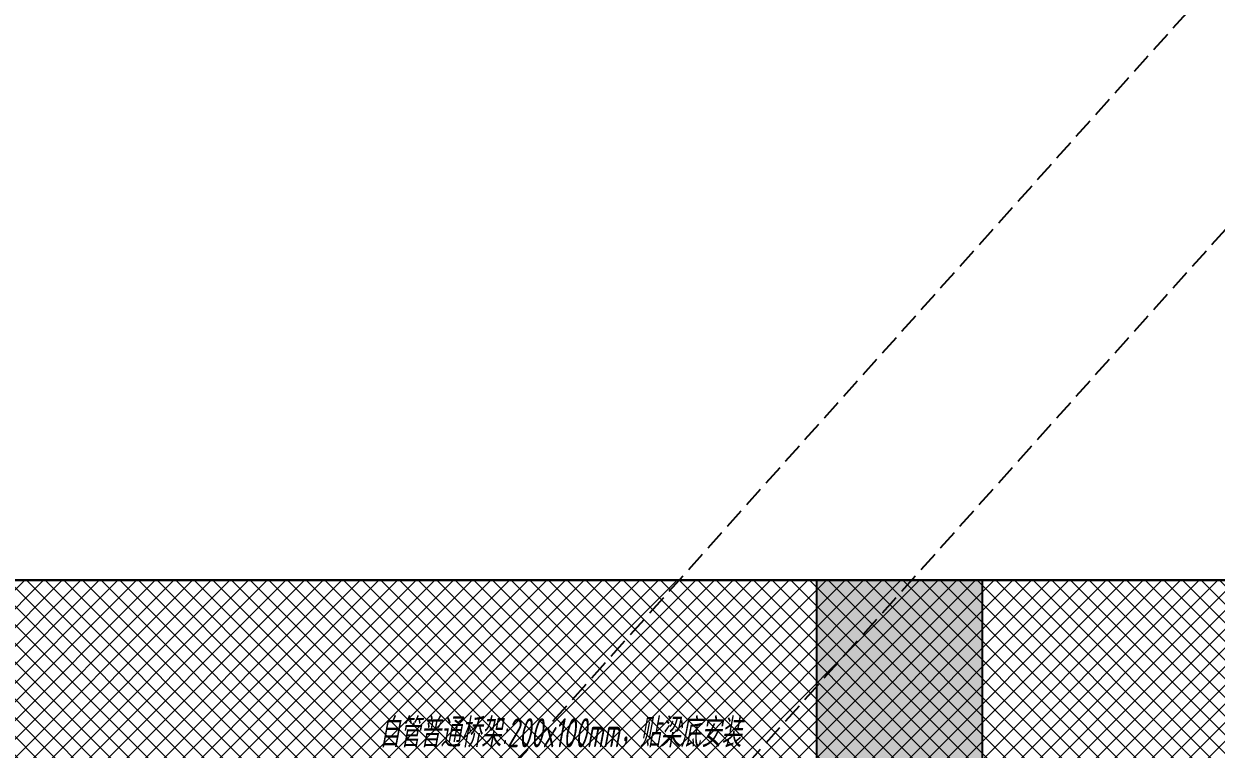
# Model space of a CAD drawing. Extents: x 3443499 to 7125205, y -1700016 to -264854.
# Drawn here: x 3554204 to 3568563, y -842638 to -833907 of the extents above; entities that cross this region are included whole.
import ezdxf
from ezdxf.xclip import XClip

# ---------------------------------------------------------------- set-up
doc = ezdxf.new("R2010")
doc.units = 0
doc.header["$LTSCALE"] = 1000
doc.header["$MEASUREMENT"] = 0
doc.header["$XCLIPFRAME"] = 2
doc.linetypes.add('__DASH', pattern=[0.35, 0.25, -0.1])
doc.layers.get('0').update_dxf_attribs({"linetype": 'CONTINUOUS'})
doc.layers.add('DIM-照明', color=7, linetype='CONTINUOUS')
doc.layers.add('填充', color=251, linetype='CONTINUOUS', lineweight=5)
doc.styles.add('HZTXT', font='gbeitc.shx', dxfattribs={"width": 0.8, "height": 400, "bigfont": 'hztxt.shx'})

# ---------------------------------------------------------------- blocks, each defined once
blk = doc.blocks.new('A$C27F3146B')
at = {"layer": '填充'}
h = blk.add_hatch(dxfattribs=at)
h.set_pattern_fill('ANSI37', color=252, scale=100, style=0)
h.set_pattern_definition([(45, (794705.0482087337, -474761.836884725), (-112.2532015133644, 112.2532015133644), []), (135, (794705.0482087337, -474761.836884725), (-112.2532015133644, -112.2532015133644), [])])
h.paths.add_polyline_path([(-120598.0043441424, 16089.12283942359), (-120598.0113239811, 16089.12464542629), (-123098.0051577032, 16089.12464542629), (-123098.0046005915, 12389.12601068034), (-120598.0050334086, 12389.12049587909), (-120598.0045112952, 9989.124400530825), (-126297.6152989523, 9989.12787449488), (-126297.6153041016, 6789.130405166186), (-120447.9318367169, 6789.12547190371), (-120447.9314323964, 6189.128773867502), (-117747.736412039, 6189.128773877746), (-117747.7343670045, 8289.192490008543), (-117597.7361748854, 8289.05699861201), (-117597.7382231075, 11389.06464180129), (-117598.0017794337, 11389.17897416581), (-117597.994833229, 16089.11950602464)], flags=16)
h.paths.add_polyline_path([(-134797.8649070148, 18989.12407583068), (-75997.86490701057, 18989.12407583068), (-75997.86490701057, -10.87593189720064), (-134797.8649070148, -10.87593189720064)])
h.paths.add_polyline_path([(-93197.85655532042, 12389.20724034398), (-93197.70186032634, 8289.040327749566), (-93047.53722481265, 8289.173029854543), (-93047.64815819566, 6189.126435260056), (-90347.48079269567, 6189.129224555568), (-90347.48039593326, 6789.107179496204), (-84497.7632088567, 6789.112103791209), (-84497.76320972084, 11389.1262992504), (-87647.62127077952, 11389.12511677202), (-87647.620748666, 12389.12321326297), (-87647.62128827862, 12389.12644554579), (-87647.48821601726, 16089.13383291371), (-93197.71241657484, 16089.05740743754), (-93197.78632953756, 14589.39747828019), (-95697.74007688649, 14589.35552586709), (-95697.77982984603, 12389.11292086275)], flags=0)
h.paths.add_polyline_path([(-93197.70186032634, 8289.040327749564), (-93197.78159982455, 11389.17940336082), (-93197.81279379467, 11389.06507665268)])
h.paths.add_polyline_path([(-93197.71241657484, 16089.05740743754), (-87647.48821601726, 16089.13383291371), (-90197.41693358438, 16089.13383291371), (-90197.55642857286, 16089.12327428907), (-93197.78854602925, 16089.11993521964), (-93197.78632953754, 14589.39747828019)])
at = {"layer": '填充', "color": 252}
blk.add_lwpolyline([(-134797.8649070148, 18989.12407583068), (-75997.86490701057, 18989.12407583068), (-75997.86490701057, -10.87593189720064), (-134797.8649070148, -10.87593189720064)], close=True, dxfattribs=at)
blk = doc.blocks.new('A$C74D73064')
h = blk.add_hatch()
h.set_pattern_fill('ACAD_ISO10W100', color=252, scale=125, angle=90, style=0)
h.set_pattern_definition([(90, (-534049.6350919254, 311263.6119191892), (-93.75, 5.740531871003218e-15), [225, -56.25, 9.375, -56.25])])
h.paths.add_polyline_path([(69955.03530807188, 26519.29986870696), (71265.31643100118, 26519.29986870696), (71955.0343661937, 26519.29986870696), (71955.03436621709, 49269.29986835492), (69955.03436621709, 49269.29986835492)])
at = {"color": 252}
for points in [[(69955.03530807188, 26519.29986870696), (69955.03530807188, 26519.29986870696), (71265.31643100118, 26519.29986870696), (71955.0343661937, 26519.29986870696), (71955.03436621709, 49269.29986835492), (69955.03436621709, 49269.29986835492), (69955.03530817223, 26519.29986868694)], [(23915.15588310023, 29062.7122952122), (82715.15588310442, 29062.7122952122), (82715.15588310442, 10062.71228748432), (23915.15588310023, 10062.71228748432)]]:
    blk.add_lwpolyline(points, close=True, dxfattribs=at)
blk.add_blockref('A$C27F3146B', (158713.020790115, 10073.58821938152), dxfattribs=at)

msp = doc.modelspace()

# ---------------------------------------------------------------- linework, layer by layer
at = {"color": 251, "linetype": '__DASH', "true_color": 0x636466}
for p, q in [((3559409.122672419, -843605.7022088201), (3576731.753355877, -824251.6667151112)), ((3562209.122671295, -843605.70220882), (3579531.753354753, -824251.6667151111))]:
    msp.add_line(p, q, dxfattribs=at)
at = {"color": 3}
msp.add_lwpolyline([(3517709.121978641, -840605.7019408569), (3576509.121978646, -840605.7019408569), (3576509.121978646, -859605.7019485848), (3517709.121978641, -859605.7019485848)], close=True, dxfattribs=at)

# ---------------------------------------------------------------- block references
at = {"color": 252}
ref = msp.add_blockref('A$C74D73064', (3493793.966084225, -869668.4156437971), dxfattribs=at)
XClip(ref).set_block_clipping_path([(23915.155894416792, 10062.713695212384), (82715.15589442098, 29062.713702940266)])

# ---------------------------------------------------------------- texts
at = {"layer": 'DIM-照明', "color": 7, "style": 'HZTXT', "width": 0.7}
msp.add_text('自管普通桥架:200x100mm，贴梁底安装', height=350.0000000000001, rotation=359.9994651095783, dxfattribs=at).set_placement((3558482.457765356, -842615.903610449))

doc.saveas('drawing.dxf')
